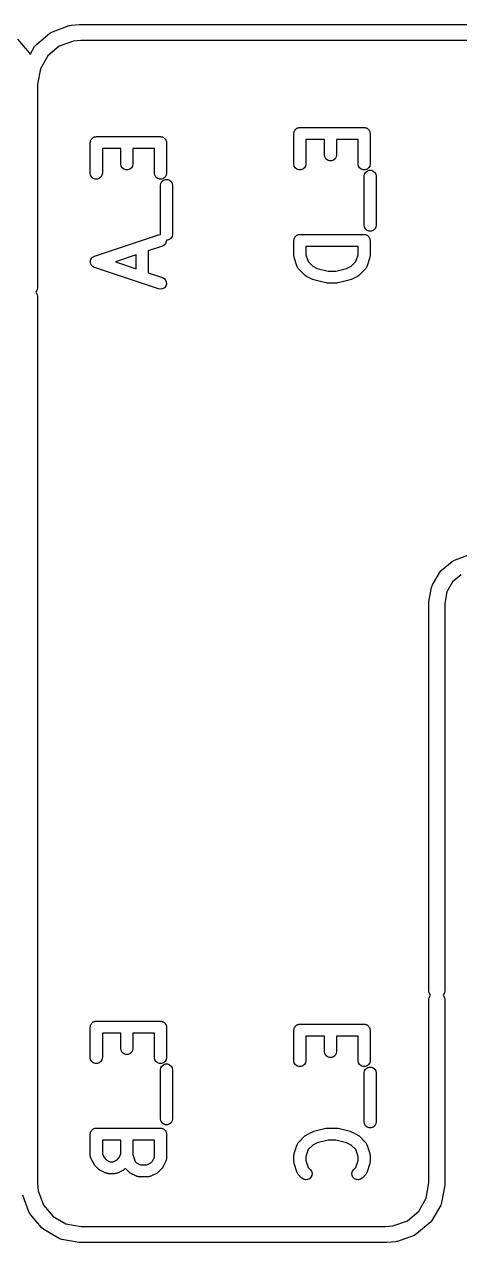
# Model space of a CAD drawing. Extents: x 105.7 to 188.1, y -135.5 to -88.6.
# Drawn here: x 166.3 to 171.73, y -103.99 to -88.8 of the extents above; entities that cross this region are included whole.
import ezdxf

# ---------------------------------------------------------------- set-up
doc = ezdxf.new("R2010")
doc.units = 0
doc.header["$MEASUREMENT"] = 0
doc.layers.add('BLACK', color=7, linetype='CONTINUOUS')

msp = doc.modelspace()

# ---------------------------------------------------------------- linework, layer by layer
at = {"layer": 'BLACK', "linetype": 'CONTINUOUS'}
for p, q in [((166.653, -88.8911), (166.861, -88.8157)), ((166.861, -88.8157), (166.873, -88.8134)), ((166.873, -88.8134), (166.886, -88.81)), ((166.886, -88.81), (166.992, -88.8008)), ((166.992, -88.8008), (166.996, -88.8)), ((166.996, -88.8), (172.983, -88.8)), ((166.22, -88.9843), (166.362, -89.1532)), ((166.454, -89.0502), (166.623, -88.9085)), ((166.623, -88.9085), (166.653, -88.8911)), ((166.375, -89.176), (166.432, -89.0768)), ((166.432, -89.0768), (166.439, -89.0689)), ((166.439, -89.0689), (166.454, -89.0502)), ((166.738, -89.073), (166.596, -89.1921)), ((166.917, -89.0081), (166.738, -89.073)), ((167.009, -89), (166.917, -89.0081)), ((172.983, -89), (167.009, -89)), ((166.362, -89.1532), (166.375, -89.176)), ((166.596, -89.1921), (166.504, -89.3525)), ((166.504, -89.3525), (166.47, -89.5438)), ((166.47, -89.5438), (166.47, -92.0837)), ((167.171, -90.2067), (167.176, -90.2035)), ((167.176, -90.2035), (167.183, -90.2023)), ((167.183, -90.2023), (167.189, -90.2001)), ((167.189, -90.2001), (167.195, -90.2001)), ((167.195, -90.2001), (167.202, -90.1989)), ((167.202, -90.1989), (168.002, -90.1989)), ((168.002, -90.1989), (168.008, -90.2001)), ((168.008, -90.2001), (168.015, -90.2001)), ((168.015, -90.2001), (168.021, -90.2023)), ((168.021, -90.2023), (168.028, -90.2035)), ((168.028, -90.2035), (168.033, -90.2067)), ((169.667, -90.1596), (169.668, -90.1532)), ((169.667, -90.5406), (169.667, -90.1596)), ((169.668, -90.1466), (169.67, -90.1405)), ((169.668, -90.1532), (169.668, -90.1466)), ((169.67, -90.1405), (169.671, -90.134)), ((169.671, -90.134), (169.675, -90.1283)), ((169.675, -90.1283), (169.677, -90.1221)), ((169.677, -90.1221), (169.681, -90.1171)), ((169.681, -90.1171), (169.684, -90.1114)), ((169.684, -90.1114), (169.689, -90.1072)), ((169.689, -90.1072), (169.694, -90.1022)), ((169.694, -90.1022), (169.699, -90.0989)), ((169.699, -90.0989), (169.704, -90.0947)), ((169.704, -90.0947), (169.711, -90.0924)), ((169.711, -90.0924), (169.716, -90.0892)), ((169.716, -90.0892), (169.723, -90.088)), ((169.723, -90.088), (169.729, -90.0858)), ((169.729, -90.0858), (169.735, -90.0858)), ((169.735, -90.0858), (169.742, -90.0846)), ((169.742, -90.0846), (170.542, -90.0846)), ((170.542, -90.0846), (170.548, -90.0858)), ((170.548, -90.0858), (170.555, -90.0858)), ((170.555, -90.0858), (170.561, -90.088)), ((170.561, -90.088), (170.568, -90.0892)), ((170.568, -90.0892), (170.573, -90.0924)), ((170.573, -90.0924), (170.579, -90.0947)), ((170.579, -90.0947), (170.584, -90.0989)), ((170.584, -90.0989), (170.59, -90.1022)), ((170.59, -90.1022), (170.594, -90.1072)), ((170.594, -90.1072), (170.599, -90.1114)), ((170.599, -90.1114), (170.603, -90.1171)), ((170.603, -90.1171), (170.607, -90.1221)), ((170.607, -90.1221), (170.609, -90.1283)), ((170.609, -90.1283), (170.612, -90.134)), ((170.612, -90.134), (170.614, -90.1405)), ((170.614, -90.1405), (170.616, -90.1466)), ((170.616, -90.1466), (170.616, -90.1532)), ((170.616, -90.1532), (170.617, -90.1596)), ((170.617, -90.1596), (170.617, -90.5406)), ((167.127, -90.2739), (167.128, -90.2675)), ((167.127, -90.6549), (167.127, -90.2739)), ((167.128, -90.2609), (167.13, -90.2547)), ((167.128, -90.2675), (167.128, -90.2609)), ((167.13, -90.2547), (167.131, -90.2483)), ((167.131, -90.2483), (167.135, -90.2426)), ((167.135, -90.2426), (167.137, -90.2364)), ((167.137, -90.2364), (167.141, -90.2314)), ((167.141, -90.2314), (167.144, -90.2257)), ((167.144, -90.2257), (167.149, -90.2215)), ((167.149, -90.2215), (167.154, -90.2165)), ((167.154, -90.2165), (167.159, -90.2132)), ((167.159, -90.2132), (167.164, -90.209)), ((167.164, -90.209), (167.171, -90.2067)), ((167.508, -90.3489), (167.277, -90.3489)), ((167.277, -90.3489), (167.277, -90.6549)), ((167.508, -90.5406), (167.508, -90.3489)), ((167.927, -90.3489), (167.658, -90.3489)), ((167.658, -90.3489), (167.658, -90.5406)), ((167.927, -90.6549), (167.927, -90.3489)), ((168.033, -90.2067), (168.039, -90.209)), ((168.039, -90.209), (168.044, -90.2132)), ((168.044, -90.2132), (168.05, -90.2165)), ((168.05, -90.2165), (168.054, -90.2215)), ((168.054, -90.2215), (168.059, -90.2257)), ((168.059, -90.2257), (168.063, -90.2314)), ((168.063, -90.2314), (168.067, -90.2364)), ((168.067, -90.2364), (168.069, -90.2426)), ((168.069, -90.2426), (168.072, -90.2483)), ((168.072, -90.2483), (168.074, -90.2547)), ((168.074, -90.2547), (168.076, -90.2609)), ((168.076, -90.2609), (168.076, -90.2675)), ((168.076, -90.2675), (168.077, -90.2739)), ((168.077, -90.2739), (168.077, -90.6549)), ((170.048, -90.2346), (169.817, -90.2346)), ((169.817, -90.2346), (169.817, -90.5406)), ((170.048, -90.4263), (170.048, -90.2346)), ((170.467, -90.2346), (170.198, -90.2346)), ((170.198, -90.2346), (170.198, -90.4263)), ((170.467, -90.5406), (170.467, -90.2346)), ((170.052, -90.452), (170.048, -90.4263)), ((170.065, -90.4745), (170.052, -90.452)), ((170.085, -90.4913), (170.065, -90.4745)), ((170.11, -90.5002), (170.085, -90.4913)), ((170.136, -90.5002), (170.11, -90.5002)), ((170.16, -90.4913), (170.136, -90.5002)), ((170.18, -90.4745), (170.16, -90.4913)), ((170.193, -90.452), (170.18, -90.4745)), ((170.198, -90.4263), (170.193, -90.452)), ((167.131, -90.6805), (167.127, -90.6549)), ((167.277, -90.6549), (167.272, -90.6805)), ((167.512, -90.5662), (167.508, -90.5406)), ((167.525, -90.5888), (167.512, -90.5662)), ((167.545, -90.6055), (167.525, -90.5888)), ((167.57, -90.6145), (167.545, -90.6055)), ((167.596, -90.6145), (167.57, -90.6145)), ((167.62, -90.6055), (167.596, -90.6145)), ((167.64, -90.5888), (167.62, -90.6055)), ((167.653, -90.5662), (167.64, -90.5888)), ((167.658, -90.5406), (167.653, -90.5662)), ((167.931, -90.6805), (167.927, -90.6549)), ((168.077, -90.6549), (168.072, -90.6805)), ((169.671, -90.5662), (169.667, -90.5406)), ((169.684, -90.5888), (169.671, -90.5662)), ((169.704, -90.6055), (169.684, -90.5888)), ((169.729, -90.6145), (169.704, -90.6055)), ((169.755, -90.6145), (169.729, -90.6145)), ((169.779, -90.6055), (169.755, -90.6145)), ((169.799, -90.5888), (169.779, -90.6055)), ((169.812, -90.5662), (169.799, -90.5888)), ((169.817, -90.5406), (169.812, -90.5662)), ((170.471, -90.5662), (170.467, -90.5406)), ((170.484, -90.5888), (170.471, -90.5662)), ((170.504, -90.6055), (170.484, -90.5888)), ((170.529, -90.6145), (170.504, -90.6055)), ((170.555, -90.6145), (170.529, -90.6145)), ((170.548, -90.6673), (170.561, -90.6448)), ((170.579, -90.6055), (170.555, -90.6145)), ((170.561, -90.6448), (170.581, -90.628)), ((170.599, -90.5888), (170.579, -90.6055)), ((170.581, -90.628), (170.605, -90.6191)), ((170.612, -90.5662), (170.599, -90.5888)), ((170.605, -90.6191), (170.631, -90.6191)), ((170.617, -90.5406), (170.612, -90.5662)), ((170.631, -90.6191), (170.656, -90.628)), ((170.656, -90.628), (170.676, -90.6448)), ((170.676, -90.6448), (170.689, -90.6673)), ((167.144, -90.7031), (167.131, -90.6805)), ((167.164, -90.7198), (167.144, -90.7031)), ((167.189, -90.7287), (167.164, -90.7198)), ((167.215, -90.7287), (167.189, -90.7287)), ((167.239, -90.7198), (167.215, -90.7287)), ((167.259, -90.7031), (167.239, -90.7198)), ((167.272, -90.6805), (167.259, -90.7031)), ((167.944, -90.7031), (167.931, -90.6805)), ((167.964, -90.7198), (167.944, -90.7031)), ((167.989, -90.7287), (167.964, -90.7198)), ((168.015, -90.7287), (167.989, -90.7287)), ((168.003, -90.8073), (168.008, -90.7816)), ((168.003, -91.4168), (168.003, -90.8073)), ((168.008, -90.7816), (168.021, -90.7591)), ((168.039, -90.7198), (168.015, -90.7287)), ((168.021, -90.7591), (168.041, -90.7423)), ((168.059, -90.7031), (168.039, -90.7198)), ((168.041, -90.7423), (168.065, -90.7334)), ((168.072, -90.6805), (168.059, -90.7031)), ((168.065, -90.7334), (168.091, -90.7334)), ((168.091, -90.7334), (168.116, -90.7423)), ((168.116, -90.7423), (168.136, -90.7591)), ((168.136, -90.7591), (168.149, -90.7816)), ((168.149, -90.7816), (168.153, -90.8073)), ((168.153, -90.8073), (168.153, -91.4168)), ((170.543, -90.693), (170.548, -90.6673)), ((170.543, -91.3025), (170.543, -90.693)), ((170.689, -90.6673), (170.693, -90.693)), ((170.693, -90.693), (170.693, -91.3025)), ((167.978, -91.4218), (168.003, -91.4181)), ((168.003, -91.4181), (168.003, -91.4168)), ((168.153, -91.4168), (168.149, -91.4424)), ((169.723, -91.4214), (169.729, -91.4191)), ((169.729, -91.4191), (169.735, -91.4191)), ((169.735, -91.4191), (169.742, -91.418)), ((169.742, -91.418), (170.542, -91.418)), ((170.542, -91.418), (170.548, -91.4191)), ((170.548, -91.3282), (170.543, -91.3025)), ((170.561, -91.3507), (170.548, -91.3282)), ((170.548, -91.4191), (170.555, -91.4191)), ((170.555, -91.4191), (170.561, -91.4214)), ((170.581, -91.3675), (170.561, -91.3507)), ((170.605, -91.3764), (170.581, -91.3675)), ((170.631, -91.3764), (170.605, -91.3764)), ((170.656, -91.3675), (170.631, -91.3764)), ((170.676, -91.3507), (170.656, -91.3675)), ((170.689, -91.3282), (170.676, -91.3507)), ((170.693, -91.3025), (170.689, -91.3282)), ((167.178, -91.6885), (167.978, -91.4218)), ((168.026, -91.5641), (167.848, -91.6232)), ((168.049, -91.5517), (168.026, -91.5641)), ((168.066, -91.5322), (168.049, -91.5517)), ((168.075, -91.508), (168.066, -91.5322)), ((168.076, -91.4906), (168.075, -91.508)), ((168.091, -91.4906), (168.076, -91.4906)), ((168.116, -91.4817), (168.091, -91.4906)), ((168.136, -91.465), (168.116, -91.4817)), ((168.149, -91.4424), (168.136, -91.465)), ((169.667, -91.493), (169.668, -91.4865)), ((169.667, -91.6835), (169.667, -91.493)), ((169.668, -91.48), (169.67, -91.4738)), ((169.668, -91.4865), (169.668, -91.48)), ((169.67, -91.4738), (169.671, -91.4673)), ((169.671, -91.4673), (169.675, -91.4616)), ((169.675, -91.4616), (169.677, -91.4555)), ((169.677, -91.4555), (169.681, -91.4504)), ((169.681, -91.4504), (169.684, -91.4448)), ((169.684, -91.4448), (169.689, -91.4405)), ((169.689, -91.4405), (169.694, -91.4355)), ((169.694, -91.4355), (169.699, -91.4322)), ((169.699, -91.4322), (169.704, -91.428)), ((169.704, -91.428), (169.711, -91.4258)), ((169.711, -91.4258), (169.716, -91.4225)), ((169.716, -91.4225), (169.723, -91.4214)), ((169.817, -91.568), (169.817, -91.6713)), ((170.467, -91.568), (169.817, -91.568)), ((170.467, -91.6713), (170.467, -91.568)), ((170.561, -91.4214), (170.568, -91.4225)), ((170.568, -91.4225), (170.573, -91.4258)), ((170.573, -91.4258), (170.579, -91.428)), ((170.579, -91.428), (170.584, -91.4322)), ((170.584, -91.4322), (170.59, -91.4355)), ((170.59, -91.4355), (170.594, -91.4405)), ((170.594, -91.4405), (170.599, -91.4448)), ((170.599, -91.4448), (170.603, -91.4504)), ((170.603, -91.4504), (170.607, -91.4555)), ((170.607, -91.4555), (170.609, -91.4616)), ((170.609, -91.4616), (170.612, -91.4673)), ((170.612, -91.4673), (170.614, -91.4738)), ((170.614, -91.4738), (170.616, -91.48)), ((170.616, -91.48), (170.616, -91.4865)), ((170.616, -91.4865), (170.617, -91.493)), ((170.617, -91.493), (170.617, -91.6835)), ((167.136, -91.7239), (167.137, -91.7223)), ((167.137, -91.7223), (167.138, -91.7204)), ((167.138, -91.7204), (167.145, -91.7121)), ((167.145, -91.7121), (167.152, -91.7035)), ((167.152, -91.7035), (167.154, -91.7024)), ((167.154, -91.7024), (167.155, -91.7009)), ((167.155, -91.7009), (167.165, -91.6957)), ((167.165, -91.6957), (167.174, -91.6899)), ((167.174, -91.6899), (167.176, -91.6895)), ((167.176, -91.6895), (167.178, -91.6885)), ((167.698, -91.6732), (167.439, -91.7596)), ((167.698, -91.8461), (167.698, -91.6732)), ((167.848, -91.6232), (167.848, -91.8961)), ((169.669, -91.6953), (169.667, -91.6835)), ((169.671, -91.7072), (169.669, -91.6953)), ((169.709, -91.8215), (169.671, -91.7072)), ((169.817, -91.6713), (169.846, -91.7572)), ((170.438, -91.7572), (170.467, -91.6713)), ((170.613, -91.7072), (170.575, -91.8215)), ((170.615, -91.6953), (170.613, -91.7072)), ((170.617, -91.6835), (170.615, -91.6953)), ((167.128, -91.7446), (167.132, -91.7344)), ((167.128, -91.7467), (167.128, -91.7446)), ((167.128, -91.7486), (167.128, -91.7467)), ((167.128, -91.7596), (167.128, -91.7486)), ((167.128, -91.7706), (167.128, -91.7596)), ((167.128, -91.7726), (167.128, -91.7706)), ((167.128, -91.7747), (167.128, -91.7726)), ((167.132, -91.7849), (167.128, -91.7747)), ((167.132, -91.7344), (167.136, -91.7239)), ((167.136, -91.7954), (167.132, -91.7849)), ((167.137, -91.797), (167.136, -91.7954)), ((167.138, -91.7989), (167.137, -91.797)), ((167.145, -91.8071), (167.138, -91.7989)), ((167.152, -91.8158), (167.145, -91.8071)), ((167.154, -91.8168), (167.152, -91.8158)), ((167.155, -91.8184), (167.154, -91.8168)), ((167.165, -91.8236), (167.155, -91.8184)), ((167.174, -91.8294), (167.165, -91.8236)), ((167.176, -91.8298), (167.174, -91.8294)), ((167.178, -91.8308), (167.176, -91.8298)), ((167.978, -92.0975), (167.178, -91.8308)), ((167.439, -91.7596), (167.698, -91.8461)), ((169.711, -91.8253), (169.709, -91.8215)), ((169.712, -91.8294), (169.711, -91.8253)), ((169.717, -91.8366), (169.712, -91.8294)), ((169.721, -91.8444), (169.717, -91.8366)), ((169.724, -91.8472), (169.721, -91.8444)), ((169.727, -91.8508), (169.724, -91.8472)), ((169.803, -91.927), (169.727, -91.8508)), ((169.846, -91.7572), (169.901, -91.8123)), ((169.901, -91.8123), (169.959, -91.8413)), ((169.959, -91.8413), (170.094, -91.8751)), ((170.094, -91.8751), (170.19, -91.8751)), ((170.19, -91.8751), (170.325, -91.8413)), ((170.325, -91.8413), (170.383, -91.8123)), ((170.383, -91.8123), (170.438, -91.7572)), ((170.557, -91.8508), (170.481, -91.927)), ((170.559, -91.8472), (170.557, -91.8508)), ((170.563, -91.8444), (170.559, -91.8472)), ((170.567, -91.8366), (170.563, -91.8444)), ((170.572, -91.8294), (170.567, -91.8366)), ((170.573, -91.8253), (170.572, -91.8294)), ((170.575, -91.8215), (170.573, -91.8253)), ((167.848, -91.8961), (168.026, -91.9552)), ((168.026, -91.9552), (168.049, -91.9676)), ((168.049, -91.9676), (168.066, -91.987)), ((168.066, -91.987), (168.075, -92.0113)), ((168.075, -92.0113), (168.076, -92.0373)), ((169.813, -91.9339), (169.803, -91.927)), ((169.823, -91.941), (169.813, -91.9339)), ((169.899, -91.9791), (169.823, -91.941)), ((169.907, -91.9814), (169.899, -91.9791)), ((169.914, -91.9848), (169.907, -91.9814)), ((170.067, -92.0229), (169.914, -91.9848)), ((170.076, -92.0235), (170.067, -92.0229)), ((170.085, -92.0251), (170.076, -92.0235)), ((170.199, -92.0251), (170.085, -92.0251)), ((170.208, -92.0235), (170.199, -92.0251)), ((170.217, -92.0229), (170.208, -92.0235)), ((170.37, -91.9848), (170.217, -92.0229)), ((170.377, -91.9814), (170.37, -91.9848)), ((170.385, -91.9791), (170.377, -91.9814)), ((170.461, -91.941), (170.385, -91.9791)), ((170.471, -91.9338), (170.461, -91.941)), ((170.481, -91.927), (170.471, -91.9338)), ((166.465, -92.1097), (166.449, -92.1385)), ((166.449, -92.1385), (166.465, -92.1673)), ((166.47, -92.0837), (166.465, -92.1097)), ((166.465, -92.1673), (166.47, -92.1933)), ((168.004, -92.1013), (167.978, -92.0975)), ((168.029, -92.0961), (168.004, -92.1013)), ((168.052, -92.0824), (168.029, -92.0961)), ((168.068, -92.062), (168.052, -92.0824)), ((168.076, -92.0373), (168.068, -92.062)), ((166.47, -92.1933), (166.47, -103.247)), ((171.505, -95.6089), (171.64, -95.4955)), ((171.64, -95.4955), (171.67, -95.4781)), ((171.67, -95.4781), (171.836, -95.4177)), ((171.394, -95.7883), (171.482, -95.6355)), ((171.482, -95.6355), (171.505, -95.6089)), ((171.505, -95.6089), (171.505, -95.6089)), ((171.755, -95.66), (171.647, -95.7507)), ((171.352, -95.9946), (171.382, -95.8209)), ((171.382, -95.8209), (171.394, -95.7883)), ((171.382, -95.8209), (171.382, -95.8209)), ((171.647, -95.7507), (171.576, -95.873)), ((171.576, -95.873), (171.55, -96.0207)), ((171.35, -96.0033), (171.352, -95.9946)), ((171.35, -100.847), (171.35, -96.0033)), ((171.352, -95.9946), (171.352, -95.9946)), ((171.55, -96.0207), (171.55, -100.847)), ((171.355, -100.873), (171.35, -100.847)), ((171.35, -100.956), (171.355, -100.93)), ((171.35, -103.242), (171.35, -100.956)), ((171.371, -100.901), (171.355, -100.873)), ((171.355, -100.93), (171.371, -100.901)), ((171.545, -100.873), (171.529, -100.901)), ((171.529, -100.901), (171.545, -100.93)), ((171.55, -100.847), (171.545, -100.873)), ((171.545, -100.93), (171.55, -100.956)), ((171.55, -100.956), (171.55, -103.26)), ((167.128, -101.287), (167.13, -101.28)), ((167.128, -101.293), (167.128, -101.287)), ((167.13, -101.28), (167.131, -101.274)), ((167.131, -101.274), (167.135, -101.268)), ((167.135, -101.268), (167.137, -101.262)), ((167.137, -101.262), (167.141, -101.257)), ((167.141, -101.257), (167.144, -101.251)), ((167.144, -101.251), (167.149, -101.247)), ((167.149, -101.247), (167.154, -101.242)), ((167.154, -101.242), (167.159, -101.239)), ((167.159, -101.239), (167.164, -101.235)), ((167.164, -101.235), (167.171, -101.232)), ((167.171, -101.232), (167.176, -101.229)), ((167.176, -101.229), (167.183, -101.228)), ((167.183, -101.228), (167.189, -101.226)), ((167.189, -101.226), (167.195, -101.226)), ((167.195, -101.226), (167.202, -101.225)), ((167.202, -101.225), (168.002, -101.225)), ((168.002, -101.225), (168.008, -101.226)), ((168.008, -101.226), (168.015, -101.226)), ((168.015, -101.226), (168.021, -101.228)), ((168.021, -101.228), (168.028, -101.229)), ((168.028, -101.229), (168.033, -101.232)), ((168.033, -101.232), (168.039, -101.235)), ((168.039, -101.235), (168.044, -101.239)), ((168.044, -101.239), (168.05, -101.242)), ((168.05, -101.242), (168.054, -101.247)), ((168.054, -101.247), (168.059, -101.251)), ((168.059, -101.251), (168.063, -101.257)), ((168.063, -101.257), (168.067, -101.262)), ((168.067, -101.262), (168.069, -101.268)), ((168.069, -101.268), (168.072, -101.274)), ((168.072, -101.274), (168.074, -101.28)), ((168.074, -101.28), (168.076, -101.287)), ((168.076, -101.287), (168.076, -101.293)), ((169.681, -101.295), (169.684, -101.289)), ((169.684, -101.289), (169.689, -101.285)), ((169.689, -101.285), (169.694, -101.28)), ((169.694, -101.28), (169.699, -101.277)), ((169.699, -101.277), (169.704, -101.273)), ((169.704, -101.273), (169.711, -101.27)), ((169.711, -101.27), (169.716, -101.267)), ((169.716, -101.267), (169.723, -101.266)), ((169.723, -101.266), (169.729, -101.264)), ((169.729, -101.264), (169.735, -101.264)), ((169.735, -101.264), (169.742, -101.263)), ((169.742, -101.263), (170.542, -101.263)), ((170.542, -101.263), (170.548, -101.264)), ((170.548, -101.264), (170.555, -101.264)), ((170.555, -101.264), (170.561, -101.266)), ((170.561, -101.266), (170.568, -101.267)), ((170.568, -101.267), (170.573, -101.27)), ((170.573, -101.27), (170.579, -101.273)), ((170.579, -101.273), (170.584, -101.277)), ((170.584, -101.277), (170.59, -101.28)), ((170.59, -101.28), (170.594, -101.285)), ((170.594, -101.285), (170.599, -101.289)), ((170.599, -101.289), (170.603, -101.295)), ((167.127, -101.3), (167.128, -101.293)), ((167.127, -101.68), (167.127, -101.3)), ((167.508, -101.375), (167.277, -101.375)), ((167.277, -101.375), (167.277, -101.68)), ((167.508, -101.566), (167.508, -101.375)), ((167.927, -101.375), (167.658, -101.375)), ((167.658, -101.375), (167.658, -101.566)), ((167.927, -101.68), (167.927, -101.375)), ((168.076, -101.293), (168.077, -101.3)), ((168.077, -101.3), (168.077, -101.68)), ((169.667, -101.338), (169.668, -101.331)), ((169.667, -101.719), (169.667, -101.338)), ((169.668, -101.325), (169.67, -101.318)), ((169.668, -101.331), (169.668, -101.325)), ((169.67, -101.318), (169.671, -101.312)), ((169.671, -101.312), (169.675, -101.306)), ((169.675, -101.306), (169.677, -101.3)), ((169.677, -101.3), (169.681, -101.295)), ((170.048, -101.413), (169.817, -101.413)), ((169.817, -101.413), (169.817, -101.719)), ((170.048, -101.604), (170.048, -101.413)), ((170.467, -101.413), (170.198, -101.413)), ((170.198, -101.413), (170.198, -101.604)), ((170.467, -101.719), (170.467, -101.413)), ((170.603, -101.295), (170.607, -101.3)), ((170.607, -101.3), (170.609, -101.306)), ((170.609, -101.306), (170.612, -101.312)), ((170.612, -101.312), (170.614, -101.318)), ((170.614, -101.318), (170.616, -101.325)), ((170.616, -101.325), (170.616, -101.331)), ((170.616, -101.331), (170.617, -101.338)), ((170.617, -101.338), (170.617, -101.719)), ((167.512, -101.592), (167.508, -101.566)), ((167.525, -101.614), (167.512, -101.592)), ((167.653, -101.592), (167.64, -101.614)), ((167.658, -101.566), (167.653, -101.592)), ((167.131, -101.706), (167.127, -101.68)), ((167.144, -101.729), (167.131, -101.706)), ((167.164, -101.745), (167.144, -101.729)), ((167.189, -101.754), (167.164, -101.745)), ((167.239, -101.745), (167.215, -101.754)), ((167.259, -101.729), (167.239, -101.745)), ((167.272, -101.706), (167.259, -101.729)), ((167.277, -101.68), (167.272, -101.706)), ((167.545, -101.631), (167.525, -101.614)), ((167.57, -101.64), (167.545, -101.631)), ((167.596, -101.64), (167.57, -101.64)), ((167.62, -101.631), (167.596, -101.64)), ((167.64, -101.614), (167.62, -101.631)), ((167.931, -101.706), (167.927, -101.68)), ((167.944, -101.729), (167.931, -101.706)), ((167.964, -101.745), (167.944, -101.729)), ((167.989, -101.754), (167.964, -101.745)), ((168.039, -101.745), (168.015, -101.754)), ((168.059, -101.729), (168.039, -101.745)), ((168.072, -101.706), (168.059, -101.729)), ((168.077, -101.68), (168.072, -101.706)), ((169.671, -101.744), (169.667, -101.719)), ((169.684, -101.767), (169.671, -101.744)), ((169.812, -101.744), (169.799, -101.767)), ((169.817, -101.719), (169.812, -101.744)), ((170.052, -101.63), (170.048, -101.604)), ((170.065, -101.653), (170.052, -101.63)), ((170.085, -101.669), (170.065, -101.653)), ((170.11, -101.678), (170.085, -101.669)), ((170.136, -101.678), (170.11, -101.678)), ((170.16, -101.669), (170.136, -101.678)), ((170.18, -101.653), (170.16, -101.669)), ((170.193, -101.63), (170.18, -101.653)), ((170.198, -101.604), (170.193, -101.63)), ((170.471, -101.744), (170.467, -101.719)), ((170.484, -101.767), (170.471, -101.744)), ((170.612, -101.744), (170.599, -101.767)), ((170.617, -101.719), (170.612, -101.744)), ((167.215, -101.754), (167.189, -101.754)), ((168.015, -101.754), (167.989, -101.754)), ((168.003, -101.833), (168.008, -101.807)), ((168.003, -102.442), (168.003, -101.833)), ((168.008, -101.807), (168.021, -101.785)), ((168.021, -101.785), (168.041, -101.768)), ((168.041, -101.768), (168.065, -101.759)), ((168.065, -101.759), (168.091, -101.759)), ((168.091, -101.759), (168.116, -101.768)), ((168.116, -101.768), (168.136, -101.785)), ((168.136, -101.785), (168.149, -101.807)), ((168.149, -101.807), (168.153, -101.833)), ((168.153, -101.833), (168.153, -102.442)), ((169.704, -101.784), (169.684, -101.767)), ((169.729, -101.792), (169.704, -101.784)), ((169.755, -101.792), (169.729, -101.792)), ((169.779, -101.784), (169.755, -101.792)), ((169.799, -101.767), (169.779, -101.784)), ((170.504, -101.784), (170.484, -101.767)), ((170.529, -101.792), (170.504, -101.784)), ((170.555, -101.792), (170.529, -101.792)), ((170.543, -101.871), (170.548, -101.845)), ((170.543, -102.48), (170.543, -101.871)), ((170.548, -101.845), (170.561, -101.823)), ((170.579, -101.784), (170.555, -101.792)), ((170.561, -101.823), (170.581, -101.806)), ((170.599, -101.767), (170.579, -101.784)), ((170.581, -101.806), (170.605, -101.797)), ((170.605, -101.797), (170.631, -101.797)), ((170.631, -101.797), (170.656, -101.806)), ((170.656, -101.806), (170.676, -101.823)), ((170.676, -101.823), (170.689, -101.845)), ((170.689, -101.845), (170.693, -101.871)), ((170.693, -101.871), (170.693, -102.48)), ((168.008, -102.468), (168.003, -102.442)), ((168.021, -102.491), (168.008, -102.468)), ((168.041, -102.507), (168.021, -102.491)), ((168.136, -102.491), (168.116, -102.507)), ((168.149, -102.468), (168.136, -102.491)), ((168.153, -102.442), (168.149, -102.468)), ((170.548, -102.506), (170.543, -102.48)), ((170.693, -102.48), (170.689, -102.506)), ((167.127, -102.633), (167.128, -102.626)), ((167.127, -102.9), (167.127, -102.633)), ((167.128, -102.62), (167.13, -102.614)), ((167.128, -102.626), (167.128, -102.62)), ((167.13, -102.614), (167.131, -102.607)), ((167.131, -102.607), (167.135, -102.602)), ((167.135, -102.602), (167.137, -102.595)), ((167.137, -102.595), (167.141, -102.59)), ((167.141, -102.59), (167.144, -102.585)), ((167.144, -102.585), (167.149, -102.58)), ((167.149, -102.58), (167.154, -102.575)), ((167.154, -102.575), (167.159, -102.572)), ((167.159, -102.572), (167.164, -102.568)), ((167.164, -102.568), (167.171, -102.566)), ((167.171, -102.566), (167.176, -102.562)), ((167.176, -102.562), (167.183, -102.561)), ((167.183, -102.561), (167.189, -102.559)), ((167.189, -102.559), (167.195, -102.559)), ((167.195, -102.559), (167.202, -102.558)), ((167.202, -102.558), (168.002, -102.558)), ((168.002, -102.558), (168.008, -102.559)), ((168.008, -102.559), (168.015, -102.559)), ((168.015, -102.559), (168.021, -102.561)), ((168.021, -102.561), (168.028, -102.562)), ((168.028, -102.562), (168.033, -102.566)), ((168.033, -102.566), (168.039, -102.568)), ((168.039, -102.568), (168.044, -102.572)), ((168.065, -102.516), (168.041, -102.507)), ((168.044, -102.572), (168.05, -102.575)), ((168.05, -102.575), (168.054, -102.58)), ((168.054, -102.58), (168.059, -102.585)), ((168.059, -102.585), (168.063, -102.59)), ((168.063, -102.59), (168.067, -102.595)), ((168.091, -102.516), (168.065, -102.516)), ((168.067, -102.595), (168.069, -102.602)), ((168.069, -102.602), (168.072, -102.607)), ((168.072, -102.607), (168.074, -102.614)), ((168.074, -102.614), (168.076, -102.62)), ((168.076, -102.62), (168.076, -102.626)), ((168.076, -102.626), (168.077, -102.633)), ((168.077, -102.633), (168.077, -102.938)), ((168.116, -102.507), (168.091, -102.516)), ((169.727, -102.732), (169.803, -102.656)), ((169.803, -102.656), (169.813, -102.649)), ((169.813, -102.649), (169.823, -102.642)), ((169.823, -102.642), (169.899, -102.604)), ((169.899, -102.604), (169.907, -102.602)), ((169.907, -102.602), (169.914, -102.598)), ((169.914, -102.598), (170.067, -102.56)), ((170.067, -102.56), (170.076, -102.559)), ((170.076, -102.559), (170.085, -102.558)), ((170.085, -102.558), (170.199, -102.558)), ((170.199, -102.558), (170.208, -102.559)), ((170.208, -102.559), (170.217, -102.56)), ((170.217, -102.56), (170.37, -102.598)), ((170.37, -102.598), (170.377, -102.602)), ((170.377, -102.602), (170.385, -102.604)), ((170.385, -102.604), (170.461, -102.642)), ((170.461, -102.642), (170.471, -102.649)), ((170.471, -102.649), (170.481, -102.656)), ((170.481, -102.656), (170.557, -102.732)), ((170.561, -102.529), (170.548, -102.506)), ((170.581, -102.545), (170.561, -102.529)), ((170.605, -102.554), (170.581, -102.545)), ((170.631, -102.554), (170.605, -102.554)), ((170.656, -102.545), (170.631, -102.554)), ((170.676, -102.529), (170.656, -102.545)), ((170.689, -102.506), (170.676, -102.529)), ((167.277, -102.708), (167.277, -102.882)), ((167.508, -102.708), (167.277, -102.708)), ((167.508, -102.882), (167.508, -102.708)), ((167.658, -102.708), (167.658, -102.887)), ((167.927, -102.708), (167.658, -102.708)), ((167.927, -102.92), (167.927, -102.708)), ((169.671, -102.876), (169.709, -102.762)), ((169.709, -102.762), (169.711, -102.758)), ((169.711, -102.758), (169.712, -102.754)), ((169.712, -102.754), (169.717, -102.746)), ((169.717, -102.746), (169.721, -102.739)), ((169.721, -102.739), (169.724, -102.736)), ((169.724, -102.736), (169.727, -102.732)), ((169.901, -102.771), (169.846, -102.826)), ((169.959, -102.742), (169.901, -102.771)), ((170.094, -102.708), (169.959, -102.742)), ((170.19, -102.708), (170.094, -102.708)), ((170.325, -102.742), (170.19, -102.708)), ((170.383, -102.771), (170.325, -102.742)), ((170.438, -102.826), (170.383, -102.771)), ((170.557, -102.732), (170.559, -102.736)), ((170.559, -102.736), (170.563, -102.739)), ((170.563, -102.739), (170.567, -102.746)), ((170.567, -102.746), (170.572, -102.754)), ((170.572, -102.754), (170.573, -102.758)), ((170.573, -102.758), (170.575, -102.762)), ((170.575, -102.762), (170.613, -102.876)), ((167.128, -102.904), (167.127, -102.9)), ((167.127, -102.908), (167.128, -102.904)), ((167.13, -102.917), (167.127, -102.908)), ((167.131, -102.925), (167.13, -102.917)), ((167.134, -102.929), (167.131, -102.925)), ((167.135, -102.933), (167.134, -102.929)), ((167.173, -103.009), (167.135, -102.933)), ((167.277, -102.882), (167.302, -102.931)), ((167.302, -102.931), (167.323, -102.952)), ((167.323, -102.952), (167.372, -102.977)), ((167.413, -102.977), (167.462, -102.952)), ((167.462, -102.952), (167.483, -102.931)), ((167.483, -102.931), (167.508, -102.882)), ((167.658, -102.887), (167.687, -102.973)), ((167.902, -102.969), (167.927, -102.92)), ((168.074, -102.955), (168.072, -102.963)), ((168.076, -102.946), (168.074, -102.955)), ((168.077, -102.938), (168.076, -102.942)), ((168.076, -102.942), (168.076, -102.946)), ((169.667, -102.9), (169.669, -102.888)), ((169.667, -102.976), (169.667, -102.9)), ((169.669, -102.888), (169.671, -102.876)), ((169.846, -102.826), (169.817, -102.912)), ((169.817, -102.912), (169.817, -102.964)), ((170.467, -102.912), (170.438, -102.826)), ((170.467, -102.964), (170.467, -102.912)), ((170.613, -102.876), (170.615, -102.888)), ((170.615, -102.888), (170.617, -102.9)), ((170.617, -102.9), (170.617, -102.976)), ((167.18, -103.019), (167.173, -103.009)), ((167.187, -103.029), (167.18, -103.019)), ((167.225, -103.067), (167.187, -103.029)), ((167.235, -103.074), (167.225, -103.067)), ((167.245, -103.081), (167.235, -103.074)), ((167.321, -103.119), (167.245, -103.081)), ((167.372, -102.977), (167.413, -102.977)), ((167.54, -103.081), (167.464, -103.119)), ((167.55, -103.074), (167.54, -103.081)), ((167.56, -103.067), (167.55, -103.074)), ((167.564, -103.062), (167.56, -103.067)), ((167.565, -103.063), (167.564, -103.062)), ((167.568, -103.067), (167.565, -103.063)), ((167.606, -103.105), (167.568, -103.067)), ((167.616, -103.112), (167.606, -103.105)), ((167.626, -103.119), (167.616, -103.112)), ((167.687, -102.973), (167.703, -102.99)), ((167.703, -102.99), (167.753, -103.015)), ((167.753, -103.015), (167.832, -103.015)), ((167.832, -103.015), (167.881, -102.99)), ((167.881, -102.99), (167.902, -102.969)), ((167.969, -103.112), (167.959, -103.119)), ((167.979, -103.105), (167.969, -103.112)), ((168.017, -103.067), (167.979, -103.105)), ((168.024, -103.057), (168.017, -103.067)), ((168.031, -103.047), (168.024, -103.057)), ((168.069, -102.971), (168.031, -103.047)), ((168.07, -102.967), (168.069, -102.971)), ((168.072, -102.963), (168.07, -102.967)), ((169.669, -102.988), (169.667, -102.976)), ((169.671, -102.999), (169.669, -102.988)), ((169.709, -103.114), (169.671, -102.999)), ((169.817, -102.964), (169.846, -103.05)), ((169.846, -103.05), (169.871, -103.075)), ((169.871, -103.075), (169.886, -103.096)), ((169.886, -103.096), (169.893, -103.122)), ((170.391, -103.122), (170.398, -103.096)), ((170.398, -103.096), (170.413, -103.075)), ((170.413, -103.075), (170.438, -103.05)), ((170.438, -103.05), (170.467, -102.964)), ((170.613, -102.999), (170.575, -103.114)), ((170.615, -102.988), (170.613, -102.999)), ((170.617, -102.976), (170.615, -102.988)), ((166.47, -103.247), (166.478, -103.339)), ((167.325, -103.12), (167.321, -103.119)), ((167.329, -103.122), (167.325, -103.12)), ((167.337, -103.124), (167.329, -103.122)), ((167.346, -103.126), (167.337, -103.124)), ((167.35, -103.126), (167.346, -103.126)), ((167.354, -103.127), (167.35, -103.126)), ((167.43, -103.127), (167.354, -103.127)), ((167.435, -103.126), (167.43, -103.127)), ((167.439, -103.126), (167.435, -103.126)), ((167.447, -103.124), (167.439, -103.126)), ((167.456, -103.122), (167.447, -103.124)), ((167.46, -103.12), (167.456, -103.122)), ((167.464, -103.119), (167.46, -103.12)), ((167.702, -103.157), (167.626, -103.119)), ((167.706, -103.158), (167.702, -103.157)), ((167.71, -103.16), (167.706, -103.158)), ((167.718, -103.162), (167.71, -103.16)), ((167.727, -103.165), (167.718, -103.162)), ((167.731, -103.164), (167.727, -103.165)), ((167.735, -103.165), (167.731, -103.164)), ((167.85, -103.165), (167.735, -103.165)), ((167.854, -103.164), (167.85, -103.165)), ((167.858, -103.165), (167.854, -103.164)), ((167.867, -103.162), (167.858, -103.165)), ((167.875, -103.16), (167.867, -103.162)), ((167.879, -103.158), (167.875, -103.16)), ((167.883, -103.157), (167.879, -103.158)), ((167.959, -103.119), (167.883, -103.157)), ((169.711, -103.118), (169.709, -103.114)), ((169.712, -103.122), (169.711, -103.118)), ((169.717, -103.129), (169.712, -103.122)), ((169.721, -103.137), (169.717, -103.129)), ((169.724, -103.14), (169.721, -103.137)), ((169.727, -103.143), (169.724, -103.14)), ((169.765, -103.181), (169.727, -103.143)), ((169.786, -103.196), (169.765, -103.181)), ((169.812, -103.203), (169.786, -103.196)), ((169.838, -103.201), (169.812, -103.203)), ((169.861, -103.19), (169.838, -103.201)), ((169.88, -103.171), (169.861, -103.19)), ((169.891, -103.148), (169.88, -103.171)), ((169.893, -103.122), (169.891, -103.148)), ((170.393, -103.148), (170.391, -103.122)), ((170.404, -103.171), (170.393, -103.148)), ((170.423, -103.19), (170.404, -103.171)), ((170.446, -103.201), (170.423, -103.19)), ((170.472, -103.203), (170.446, -103.201)), ((170.497, -103.196), (170.472, -103.203)), ((170.519, -103.181), (170.497, -103.196)), ((170.557, -103.143), (170.519, -103.181)), ((170.559, -103.14), (170.557, -103.143)), ((170.563, -103.137), (170.559, -103.14)), ((170.567, -103.129), (170.563, -103.137)), ((170.572, -103.122), (170.567, -103.129)), ((170.573, -103.118), (170.572, -103.122)), ((170.575, -103.114), (170.573, -103.118)), ((171.316, -103.433), (171.35, -103.242)), ((171.55, -103.26), (171.548, -103.268)), ((166.361, -103.603), (166.286, -103.395)), ((166.478, -103.339), (166.543, -103.518)), ((171.548, -103.268), (171.51, -103.486)), ((171.548, -103.268), (171.548, -103.268)), ((166.543, -103.518), (166.662, -103.66)), ((171.224, -103.594), (171.316, -103.433)), ((171.498, -103.518), (171.388, -103.709)), ((171.503, -103.504), (171.498, -103.518)), ((171.51, -103.486), (171.503, -103.504)), ((166.378, -103.633), (166.361, -103.603)), ((166.52, -103.802), (166.378, -103.633)), ((166.662, -103.66), (166.823, -103.752)), ((170.903, -103.778), (171.082, -103.713)), ((171.082, -103.713), (171.224, -103.594)), ((171.388, -103.709), (171.366, -103.736)), ((166.547, -103.824), (166.52, -103.802)), ((166.738, -103.934), (166.547, -103.824)), ((166.823, -103.752), (167.014, -103.786)), ((167.014, -103.786), (170.811, -103.786)), ((170.811, -103.786), (170.903, -103.778)), ((171.366, -103.736), (171.197, -103.878)), ((166.77, -103.946), (166.738, -103.934)), ((166.988, -103.984), (166.77, -103.946)), ((166.996, -103.986), (166.988, -103.984)), ((166.988, -103.984), (166.988, -103.984)), ((170.824, -103.986), (166.996, -103.986)), ((170.828, -103.985), (170.824, -103.986)), ((170.934, -103.976), (170.828, -103.985)), ((170.947, -103.973), (170.934, -103.976)), ((170.959, -103.97), (170.947, -103.973)), ((171.167, -103.895), (170.959, -103.97)), ((171.197, -103.878), (171.167, -103.895))]:
    msp.add_line(p, q, dxfattribs=at)

doc.saveas('drawing.dxf')
